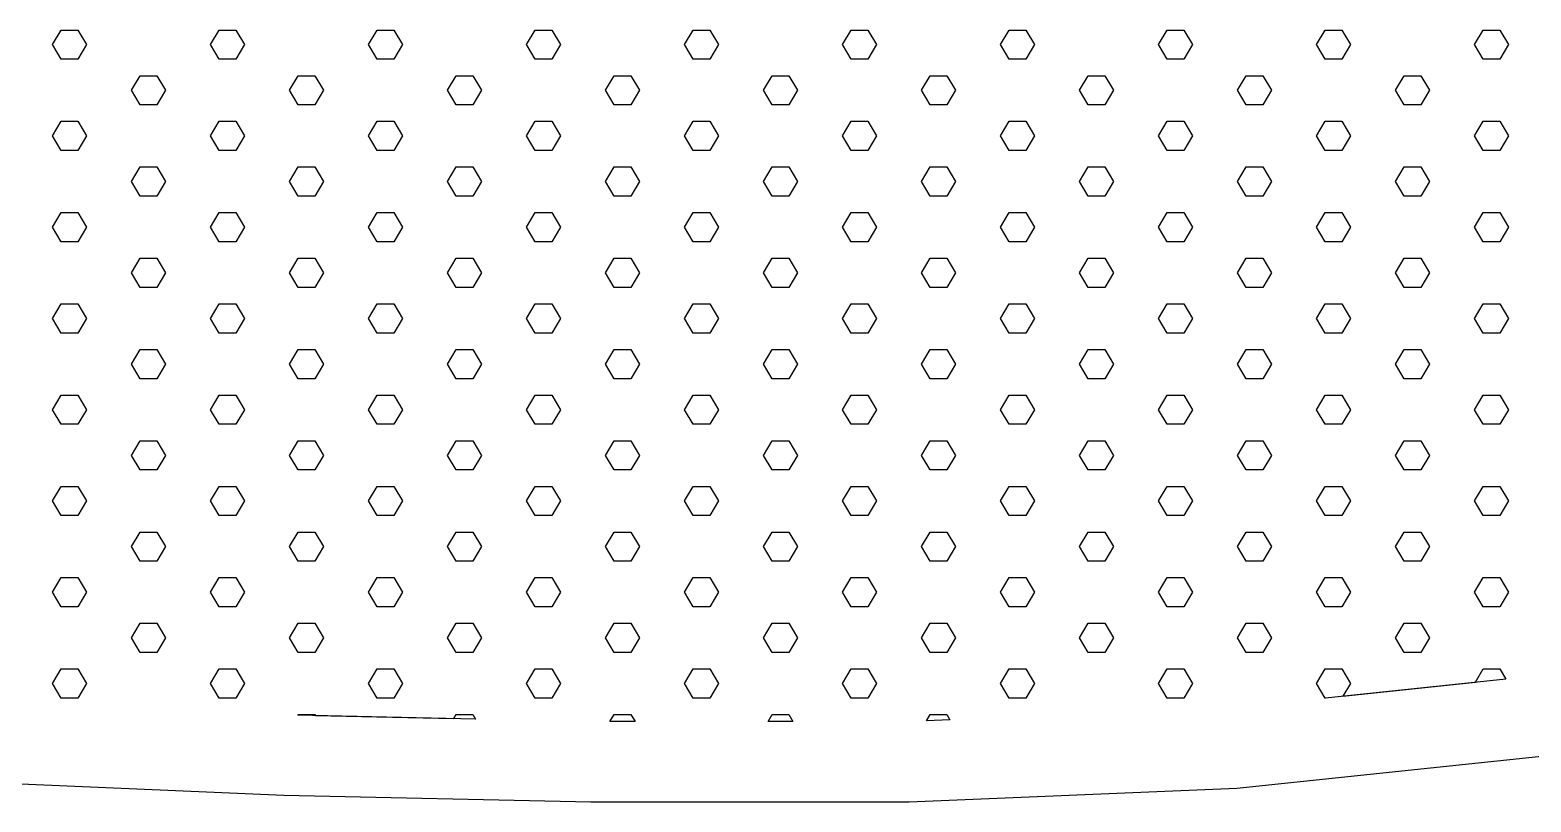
# Model space of a CAD drawing. Header units: metres. Extents: x -343 to 343, y -95 to 95.
# Drawn here: x 4.7 to 182.8, y -95.2 to -3.7 of the extents above; entities that cross this region are included whole.
import ezdxf

# ---------------------------------------------------------------- set-up
doc = ezdxf.new("R2010")
doc.units = ezdxf.units.M

msp = doc.modelspace()

# ---------------------------------------------------------------- linework, layer by layer
for p, q in [((7.375, -5.41266), (8.375, -3.6806)), ((8.375, -3.6806), (10.375, -3.6806)), ((10.375, -3.6806), (11.375, -5.41266)), ((26.125, -5.41266), (27.125, -3.6806)), ((27.125, -3.6806), (29.125, -3.6806)), ((29.125, -3.6806), (30.125, -5.41266)), ((44.875, -5.41266), (45.875, -3.6806)), ((45.875, -3.6806), (47.875, -3.6806)), ((47.875, -3.6806), (48.875, -5.41266)), ((63.625, -5.41266), (64.625, -3.6806)), ((64.625, -3.6806), (66.625, -3.6806)), ((66.625, -3.6806), (67.625, -5.41266)), ((82.375, -5.41266), (83.375, -3.6806)), ((83.375, -3.6806), (85.375, -3.6806)), ((85.375, -3.6806), (86.375, -5.41266)), ((101.125, -5.41266), (102.125, -3.6806)), ((102.125, -3.6806), (104.125, -3.6806)), ((104.125, -3.6806), (105.125, -5.41266)), ((119.875, -5.41266), (120.875, -3.6806)), ((120.875, -3.6806), (122.875, -3.6806)), ((122.875, -3.6806), (123.875, -5.41266)), ((138.625, -5.41266), (139.625, -3.6806)), ((139.625, -3.6806), (141.625, -3.6806)), ((141.625, -3.6806), (142.625, -5.41266)), ((157.375, -5.41266), (158.375, -3.6806)), ((158.375, -3.6806), (160.375, -3.6806)), ((160.375, -3.6806), (161.375, -5.41266)), ((176.125, -5.41266), (177.125, -3.6806)), ((177.125, -3.6806), (179.125, -3.6806)), ((179.125, -3.6806), (180.125, -5.41266)), ((8.375, -7.1447), (7.375, -5.41266)), ((11.375, -5.41266), (10.375, -7.1447)), ((27.125, -7.1447), (26.125, -5.41266)), ((30.125, -5.41266), (29.125, -7.1447)), ((45.875, -7.1447), (44.875, -5.41266)), ((48.875, -5.41266), (47.875, -7.1447)), ((64.625, -7.1447), (63.625, -5.41266)), ((67.625, -5.41266), (66.625, -7.1447)), ((83.375, -7.1447), (82.375, -5.41266)), ((86.375, -5.41266), (85.375, -7.1447)), ((102.125, -7.1447), (101.125, -5.41266)), ((105.125, -5.41266), (104.125, -7.1447)), ((120.875, -7.1447), (119.875, -5.41266)), ((123.875, -5.41266), (122.875, -7.1447)), ((139.625, -7.1447), (138.625, -5.41266)), ((142.625, -5.41266), (141.625, -7.1447)), ((158.375, -7.1447), (157.375, -5.41266)), ((161.375, -5.41266), (160.375, -7.1447)), ((177.125, -7.1447), (176.125, -5.41266)), ((180.125, -5.41266), (179.125, -7.1447)), ((10.375, -7.1447), (8.375, -7.1447)), ((29.125, -7.1447), (27.125, -7.1447)), ((47.875, -7.1447), (45.875, -7.1447)), ((66.625, -7.1447), (64.625, -7.1447)), ((85.375, -7.1447), (83.375, -7.1447)), ((104.125, -7.1447), (102.125, -7.1447)), ((122.875, -7.1447), (120.875, -7.1447)), ((141.625, -7.1447), (139.625, -7.1447)), ((160.375, -7.1447), (158.375, -7.1447)), ((179.125, -7.1447), (177.125, -7.1447)), ((16.75, -10.8253), (17.75, -9.09326)), ((17.75, -9.09326), (19.75, -9.09326)), ((19.75, -9.09326), (20.75, -10.8253)), ((35.5, -10.8253), (36.5, -9.09326)), ((36.5, -9.09326), (38.5, -9.09326)), ((38.5, -9.09326), (39.5, -10.8253)), ((54.25, -10.8253), (55.25, -9.09326)), ((55.25, -9.09326), (57.25, -9.09326)), ((57.25, -9.09326), (58.25, -10.8253)), ((73, -10.8253), (74, -9.09326)), ((74, -9.09326), (76, -9.09326)), ((76, -9.09326), (77, -10.8253)), ((91.75, -10.8253), (92.75, -9.09326)), ((92.75, -9.09326), (94.75, -9.09326)), ((94.75, -9.09326), (95.75, -10.8253)), ((110.5, -10.8253), (111.5, -9.09326)), ((111.5, -9.09326), (113.5, -9.09326)), ((113.5, -9.09326), (114.5, -10.8253)), ((129.25, -10.8253), (130.25, -9.09326)), ((130.25, -9.09326), (132.25, -9.09326)), ((132.25, -9.09326), (133.25, -10.8253)), ((148, -10.8253), (149, -9.09326)), ((149, -9.09326), (151, -9.09326)), ((151, -9.09326), (152, -10.8253)), ((166.75, -10.8253), (167.75, -9.09326)), ((167.75, -9.09326), (169.75, -9.09326)), ((169.75, -9.09326), (170.75, -10.8253)), ((17.75, -12.5574), (16.75, -10.8253)), ((20.75, -10.8253), (19.75, -12.5574)), ((36.5, -12.5574), (35.5, -10.8253)), ((39.5, -10.8253), (38.5, -12.5574)), ((55.25, -12.5574), (54.25, -10.8253)), ((58.25, -10.8253), (57.25, -12.5574)), ((74, -12.5574), (73, -10.8253)), ((77, -10.8253), (76, -12.5574)), ((92.75, -12.5574), (91.75, -10.8253)), ((95.75, -10.8253), (94.75, -12.5574)), ((111.5, -12.5574), (110.5, -10.8253)), ((114.5, -10.8253), (113.5, -12.5574)), ((130.25, -12.5574), (129.25, -10.8253)), ((133.25, -10.8253), (132.25, -12.5574)), ((149, -12.5574), (148, -10.8253)), ((152, -10.8253), (151, -12.5574)), ((167.75, -12.5574), (166.75, -10.8253)), ((170.75, -10.8253), (169.75, -12.5574)), ((19.75, -12.5574), (17.75, -12.5574)), ((38.5, -12.5574), (36.5, -12.5574)), ((57.25, -12.5574), (55.25, -12.5574)), ((76, -12.5574), (74, -12.5574)), ((94.75, -12.5574), (92.75, -12.5574)), ((113.5, -12.5574), (111.5, -12.5574)), ((132.25, -12.5574), (130.25, -12.5574)), ((151, -12.5574), (149, -12.5574)), ((169.75, -12.5574), (167.75, -12.5574)), ((7.375, -16.238), (8.375, -14.5059)), ((8.375, -14.5059), (10.375, -14.5059)), ((10.375, -14.5059), (11.375, -16.238)), ((26.125, -16.238), (27.125, -14.5059)), ((27.125, -14.5059), (29.125, -14.5059)), ((29.125, -14.5059), (30.125, -16.238)), ((44.875, -16.238), (45.875, -14.5059)), ((45.875, -14.5059), (47.875, -14.5059)), ((47.875, -14.5059), (48.875, -16.238)), ((63.625, -16.238), (64.625, -14.5059)), ((64.625, -14.5059), (66.625, -14.5059)), ((66.625, -14.5059), (67.625, -16.238)), ((82.375, -16.238), (83.375, -14.5059)), ((83.375, -14.5059), (85.375, -14.5059)), ((85.375, -14.5059), (86.375, -16.238)), ((101.125, -16.238), (102.125, -14.5059)), ((102.125, -14.5059), (104.125, -14.5059)), ((104.125, -14.5059), (105.125, -16.238)), ((119.875, -16.238), (120.875, -14.5059)), ((120.875, -14.5059), (122.875, -14.5059)), ((122.875, -14.5059), (123.875, -16.238)), ((138.625, -16.238), (139.625, -14.5059)), ((139.625, -14.5059), (141.625, -14.5059)), ((141.625, -14.5059), (142.625, -16.238)), ((157.375, -16.238), (158.375, -14.5059)), ((158.375, -14.5059), (160.375, -14.5059)), ((160.375, -14.5059), (161.375, -16.238)), ((176.125, -16.238), (177.125, -14.5059)), ((177.125, -14.5059), (179.125, -14.5059)), ((179.125, -14.5059), (180.125, -16.238)), ((8.375, -17.97), (7.375, -16.238)), ((11.375, -16.238), (10.375, -17.97)), ((27.125, -17.97), (26.125, -16.238)), ((30.125, -16.238), (29.125, -17.97)), ((45.875, -17.97), (44.875, -16.238)), ((48.875, -16.238), (47.875, -17.97)), ((64.625, -17.97), (63.625, -16.238)), ((67.625, -16.238), (66.625, -17.97)), ((83.375, -17.97), (82.375, -16.238)), ((86.375, -16.238), (85.375, -17.97)), ((102.125, -17.97), (101.125, -16.238)), ((105.125, -16.238), (104.125, -17.97)), ((120.875, -17.97), (119.875, -16.238)), ((123.875, -16.238), (122.875, -17.97)), ((139.625, -17.97), (138.625, -16.238)), ((142.625, -16.238), (141.625, -17.97)), ((158.375, -17.97), (157.375, -16.238)), ((161.375, -16.238), (160.375, -17.97)), ((177.125, -17.97), (176.125, -16.238)), ((180.125, -16.238), (179.125, -17.97)), ((10.375, -17.97), (8.375, -17.97)), ((29.125, -17.97), (27.125, -17.97)), ((47.875, -17.97), (45.875, -17.97)), ((66.625, -17.97), (64.625, -17.97)), ((85.375, -17.97), (83.375, -17.97)), ((104.125, -17.97), (102.125, -17.97)), ((122.875, -17.97), (120.875, -17.97)), ((141.625, -17.97), (139.625, -17.97)), ((160.375, -17.97), (158.375, -17.97)), ((179.125, -17.97), (177.125, -17.97)), ((16.75, -21.6506), (17.75, -19.9186)), ((17.75, -19.9186), (19.75, -19.9186)), ((19.75, -19.9186), (20.75, -21.6506)), ((35.5, -21.6506), (36.5, -19.9186)), ((36.5, -19.9186), (38.5, -19.9186)), ((38.5, -19.9186), (39.5, -21.6506)), ((54.25, -21.6506), (55.25, -19.9186)), ((55.25, -19.9186), (57.25, -19.9186)), ((57.25, -19.9186), (58.25, -21.6506)), ((73, -21.6506), (74, -19.9186)), ((74, -19.9186), (76, -19.9186)), ((76, -19.9186), (77, -21.6506)), ((91.75, -21.6506), (92.75, -19.9186)), ((92.75, -19.9186), (94.75, -19.9186)), ((94.75, -19.9186), (95.75, -21.6506)), ((110.5, -21.6506), (111.5, -19.9186)), ((111.5, -19.9186), (113.5, -19.9186)), ((113.5, -19.9186), (114.5, -21.6506)), ((129.25, -21.6506), (130.25, -19.9186)), ((130.25, -19.9186), (132.25, -19.9186)), ((132.25, -19.9186), (133.25, -21.6506)), ((148, -21.6506), (149, -19.9186)), ((149, -19.9186), (151, -19.9186)), ((151, -19.9186), (152, -21.6506)), ((166.75, -21.6506), (167.75, -19.9186)), ((167.75, -19.9186), (169.75, -19.9186)), ((169.75, -19.9186), (170.75, -21.6506)), ((17.75, -23.3827), (16.75, -21.6506)), ((20.75, -21.6506), (19.75, -23.3827)), ((36.5, -23.3827), (35.5, -21.6506)), ((39.5, -21.6506), (38.5, -23.3827)), ((55.25, -23.3827), (54.25, -21.6506)), ((58.25, -21.6506), (57.25, -23.3827)), ((74, -23.3827), (73, -21.6506)), ((77, -21.6506), (76, -23.3827)), ((92.75, -23.3827), (91.75, -21.6506)), ((95.75, -21.6506), (94.75, -23.3827)), ((111.5, -23.3827), (110.5, -21.6506)), ((114.5, -21.6506), (113.5, -23.3827)), ((130.25, -23.3827), (129.25, -21.6506)), ((133.25, -21.6506), (132.25, -23.3827)), ((149, -23.3827), (148, -21.6506)), ((152, -21.6506), (151, -23.3827)), ((167.75, -23.3827), (166.75, -21.6506)), ((170.75, -21.6506), (169.75, -23.3827)), ((19.75, -23.3827), (17.75, -23.3827)), ((38.5, -23.3827), (36.5, -23.3827)), ((57.25, -23.3827), (55.25, -23.3827)), ((76, -23.3827), (74, -23.3827)), ((94.75, -23.3827), (92.75, -23.3827)), ((113.5, -23.3827), (111.5, -23.3827)), ((132.25, -23.3827), (130.25, -23.3827)), ((151, -23.3827), (149, -23.3827)), ((169.75, -23.3827), (167.75, -23.3827)), ((7.375, -27.0633), (8.375, -25.3312)), ((8.375, -25.3312), (10.375, -25.3312)), ((10.375, -25.3312), (11.375, -27.0633)), ((26.125, -27.0633), (27.125, -25.3312)), ((27.125, -25.3312), (29.125, -25.3312)), ((29.125, -25.3312), (30.125, -27.0633)), ((44.875, -27.0633), (45.875, -25.3312)), ((45.875, -25.3312), (47.875, -25.3312)), ((47.875, -25.3312), (48.875, -27.0633)), ((63.625, -27.0633), (64.625, -25.3312)), ((64.625, -25.3312), (66.625, -25.3312)), ((66.625, -25.3312), (67.625, -27.0633)), ((82.375, -27.0633), (83.375, -25.3312)), ((83.375, -25.3312), (85.375, -25.3312)), ((85.375, -25.3312), (86.375, -27.0633)), ((101.125, -27.0633), (102.125, -25.3312)), ((102.125, -25.3312), (104.125, -25.3312)), ((104.125, -25.3312), (105.125, -27.0633)), ((119.875, -27.0633), (120.875, -25.3312)), ((120.875, -25.3312), (122.875, -25.3312)), ((122.875, -25.3312), (123.875, -27.0633)), ((138.625, -27.0633), (139.625, -25.3312)), ((139.625, -25.3312), (141.625, -25.3312)), ((141.625, -25.3312), (142.625, -27.0633)), ((157.375, -27.0633), (158.375, -25.3312)), ((158.375, -25.3312), (160.375, -25.3312)), ((160.375, -25.3312), (161.375, -27.0633)), ((176.125, -27.0633), (177.125, -25.3312)), ((177.125, -25.3312), (179.125, -25.3312)), ((179.125, -25.3312), (180.125, -27.0633)), ((8.375, -28.7953), (7.375, -27.0633)), ((11.375, -27.0633), (10.375, -28.7953)), ((27.125, -28.7953), (26.125, -27.0633)), ((30.125, -27.0633), (29.125, -28.7953)), ((45.875, -28.7953), (44.875, -27.0633)), ((48.875, -27.0633), (47.875, -28.7953)), ((64.625, -28.7953), (63.625, -27.0633)), ((67.625, -27.0633), (66.625, -28.7953)), ((83.375, -28.7953), (82.375, -27.0633)), ((86.375, -27.0633), (85.375, -28.7953)), ((102.125, -28.7953), (101.125, -27.0633)), ((105.125, -27.0633), (104.125, -28.7953)), ((120.875, -28.7953), (119.875, -27.0633)), ((123.875, -27.0633), (122.875, -28.7953)), ((139.625, -28.7953), (138.625, -27.0633)), ((142.625, -27.0633), (141.625, -28.7953)), ((158.375, -28.7953), (157.375, -27.0633)), ((161.375, -27.0633), (160.375, -28.7953)), ((177.125, -28.7953), (176.125, -27.0633)), ((180.125, -27.0633), (179.125, -28.7953)), ((10.375, -28.7953), (8.375, -28.7953)), ((29.125, -28.7953), (27.125, -28.7953)), ((47.875, -28.7953), (45.875, -28.7953)), ((66.625, -28.7953), (64.625, -28.7953)), ((85.375, -28.7953), (83.375, -28.7953)), ((104.125, -28.7953), (102.125, -28.7953)), ((122.875, -28.7953), (120.875, -28.7953)), ((141.625, -28.7953), (139.625, -28.7953)), ((160.375, -28.7953), (158.375, -28.7953)), ((179.125, -28.7953), (177.125, -28.7953)), ((16.75, -32.476), (17.75, -30.7439)), ((17.75, -30.7439), (19.75, -30.7439)), ((19.75, -30.7439), (20.75, -32.476)), ((35.5, -32.476), (36.5, -30.7439)), ((36.5, -30.7439), (38.5, -30.7439)), ((38.5, -30.7439), (39.5, -32.476)), ((54.25, -32.476), (55.25, -30.7439)), ((55.25, -30.7439), (57.25, -30.7439)), ((57.25, -30.7439), (58.25, -32.476)), ((73, -32.476), (74, -30.7439)), ((74, -30.7439), (76, -30.7439)), ((76, -30.7439), (77, -32.476)), ((91.75, -32.476), (92.75, -30.7439)), ((92.75, -30.7439), (94.75, -30.7439)), ((94.75, -30.7439), (95.75, -32.476)), ((110.5, -32.476), (111.5, -30.7439)), ((111.5, -30.7439), (113.5, -30.7439)), ((113.5, -30.7439), (114.5, -32.476)), ((129.25, -32.476), (130.25, -30.7439)), ((130.25, -30.7439), (132.25, -30.7439)), ((132.25, -30.7439), (133.25, -32.476)), ((148, -32.476), (149, -30.7439)), ((149, -30.7439), (151, -30.7439)), ((151, -30.7439), (152, -32.476)), ((166.75, -32.476), (167.75, -30.7439)), ((167.75, -30.7439), (169.75, -30.7439)), ((169.75, -30.7439), (170.75, -32.476)), ((17.75, -34.208), (16.75, -32.476)), ((20.75, -32.476), (19.75, -34.208)), ((36.5, -34.208), (35.5, -32.476)), ((39.5, -32.476), (38.5, -34.208)), ((55.25, -34.208), (54.25, -32.476)), ((58.25, -32.476), (57.25, -34.208)), ((74, -34.208), (73, -32.476)), ((77, -32.476), (76, -34.208)), ((92.75, -34.208), (91.75, -32.476)), ((95.75, -32.476), (94.75, -34.208)), ((111.5, -34.208), (110.5, -32.476)), ((114.5, -32.476), (113.5, -34.208)), ((130.25, -34.208), (129.25, -32.476)), ((133.25, -32.476), (132.25, -34.208)), ((149, -34.208), (148, -32.476)), ((152, -32.476), (151, -34.208)), ((167.75, -34.208), (166.75, -32.476)), ((170.75, -32.476), (169.75, -34.208)), ((19.75, -34.208), (17.75, -34.208)), ((38.5, -34.208), (36.5, -34.208)), ((57.25, -34.208), (55.25, -34.208)), ((76, -34.208), (74, -34.208)), ((94.75, -34.208), (92.75, -34.208)), ((113.5, -34.208), (111.5, -34.208)), ((132.25, -34.208), (130.25, -34.208)), ((151, -34.208), (149, -34.208)), ((169.75, -34.208), (167.75, -34.208)), ((7.375, -37.8886), (8.375, -36.1566)), ((8.375, -36.1566), (10.375, -36.1566)), ((10.375, -36.1566), (11.375, -37.8886)), ((26.125, -37.8886), (27.125, -36.1566)), ((27.125, -36.1566), (29.125, -36.1566)), ((29.125, -36.1566), (30.125, -37.8886)), ((44.875, -37.8886), (45.875, -36.1566)), ((45.875, -36.1566), (47.875, -36.1566)), ((47.875, -36.1566), (48.875, -37.8886)), ((63.625, -37.8886), (64.625, -36.1566)), ((64.625, -36.1566), (66.625, -36.1566)), ((66.625, -36.1566), (67.625, -37.8886)), ((82.375, -37.8886), (83.375, -36.1566)), ((83.375, -36.1566), (85.375, -36.1566)), ((85.375, -36.1566), (86.375, -37.8886)), ((101.125, -37.8886), (102.125, -36.1566)), ((102.125, -36.1566), (104.125, -36.1566)), ((104.125, -36.1566), (105.125, -37.8886)), ((119.875, -37.8886), (120.875, -36.1566)), ((120.875, -36.1566), (122.875, -36.1566)), ((122.875, -36.1566), (123.875, -37.8886)), ((138.625, -37.8886), (139.625, -36.1566)), ((139.625, -36.1566), (141.625, -36.1566)), ((141.625, -36.1566), (142.625, -37.8886)), ((157.375, -37.8886), (158.375, -36.1566)), ((158.375, -36.1566), (160.375, -36.1566)), ((160.375, -36.1566), (161.375, -37.8886)), ((176.125, -37.8886), (177.125, -36.1566)), ((177.125, -36.1566), (179.125, -36.1566)), ((179.125, -36.1566), (180.125, -37.8886)), ((8.375, -39.6207), (7.375, -37.8886)), ((11.375, -37.8886), (10.375, -39.6207)), ((27.125, -39.6207), (26.125, -37.8886)), ((30.125, -37.8886), (29.125, -39.6207)), ((45.875, -39.6207), (44.875, -37.8886)), ((48.875, -37.8886), (47.875, -39.6207)), ((64.625, -39.6207), (63.625, -37.8886)), ((67.625, -37.8886), (66.625, -39.6207)), ((83.375, -39.6207), (82.375, -37.8886)), ((86.375, -37.8886), (85.375, -39.6207)), ((102.125, -39.6207), (101.125, -37.8886)), ((105.125, -37.8886), (104.125, -39.6207)), ((120.875, -39.6207), (119.875, -37.8886)), ((123.875, -37.8886), (122.875, -39.6207)), ((139.625, -39.6207), (138.625, -37.8886)), ((142.625, -37.8886), (141.625, -39.6207)), ((158.375, -39.6207), (157.375, -37.8886)), ((161.375, -37.8886), (160.375, -39.6207)), ((177.125, -39.6207), (176.125, -37.8886)), ((180.125, -37.8886), (179.125, -39.6207)), ((10.375, -39.6207), (8.375, -39.6207)), ((29.125, -39.6207), (27.125, -39.6207)), ((47.875, -39.6207), (45.875, -39.6207)), ((66.625, -39.6207), (64.625, -39.6207)), ((85.375, -39.6207), (83.375, -39.6207)), ((104.125, -39.6207), (102.125, -39.6207)), ((122.875, -39.6207), (120.875, -39.6207)), ((141.625, -39.6207), (139.625, -39.6207)), ((160.375, -39.6207), (158.375, -39.6207)), ((179.125, -39.6207), (177.125, -39.6207)), ((16.75, -43.3013), (17.75, -41.5692)), ((17.75, -41.5692), (19.75, -41.5692)), ((19.75, -41.5692), (20.75, -43.3013)), ((35.5, -43.3013), (36.5, -41.5692)), ((36.5, -41.5692), (38.5, -41.5692)), ((38.5, -41.5692), (39.5, -43.3013)), ((54.25, -43.3013), (55.25, -41.5692)), ((55.25, -41.5692), (57.25, -41.5692)), ((57.25, -41.5692), (58.25, -43.3013)), ((73, -43.3013), (74, -41.5692)), ((74, -41.5692), (76, -41.5692)), ((76, -41.5692), (77, -43.3013)), ((91.75, -43.3013), (92.75, -41.5692)), ((92.75, -41.5692), (94.75, -41.5692)), ((94.75, -41.5692), (95.75, -43.3013)), ((110.5, -43.3013), (111.5, -41.5692)), ((111.5, -41.5692), (113.5, -41.5692)), ((113.5, -41.5692), (114.5, -43.3013)), ((129.25, -43.3013), (130.25, -41.5692)), ((130.25, -41.5692), (132.25, -41.5692)), ((132.25, -41.5692), (133.25, -43.3013)), ((148, -43.3013), (149, -41.5692)), ((149, -41.5692), (151, -41.5692)), ((151, -41.5692), (152, -43.3013)), ((166.75, -43.3013), (167.75, -41.5692)), ((167.75, -41.5692), (169.75, -41.5692)), ((169.75, -41.5692), (170.75, -43.3013)), ((17.75, -45.0333), (16.75, -43.3013)), ((20.75, -43.3013), (19.75, -45.0333)), ((36.5, -45.0333), (35.5, -43.3013)), ((39.5, -43.3013), (38.5, -45.0333)), ((55.25, -45.0333), (54.25, -43.3013)), ((58.25, -43.3013), (57.25, -45.0333)), ((74, -45.0333), (73, -43.3013)), ((77, -43.3013), (76, -45.0333)), ((92.75, -45.0333), (91.75, -43.3013)), ((95.75, -43.3013), (94.75, -45.0333)), ((111.5, -45.0333), (110.5, -43.3013)), ((114.5, -43.3013), (113.5, -45.0333)), ((130.25, -45.0333), (129.25, -43.3013)), ((133.25, -43.3013), (132.25, -45.0333)), ((149, -45.0333), (148, -43.3013)), ((152, -43.3013), (151, -45.0333)), ((167.75, -45.0333), (166.75, -43.3013)), ((170.75, -43.3013), (169.75, -45.0333)), ((19.75, -45.0333), (17.75, -45.0333)), ((38.5, -45.0333), (36.5, -45.0333)), ((57.25, -45.0333), (55.25, -45.0333)), ((76, -45.0333), (74, -45.0333)), ((94.75, -45.0333), (92.75, -45.0333)), ((113.5, -45.0333), (111.5, -45.0333)), ((132.25, -45.0333), (130.25, -45.0333)), ((151, -45.0333), (149, -45.0333)), ((169.75, -45.0333), (167.75, -45.0333)), ((7.375, -48.7139), (8.375, -46.9819)), ((8.375, -46.9819), (10.375, -46.9819)), ((10.375, -46.9819), (11.375, -48.7139)), ((26.125, -48.7139), (27.125, -46.9819)), ((27.125, -46.9819), (29.125, -46.9819)), ((29.125, -46.9819), (30.125, -48.7139)), ((44.875, -48.7139), (45.875, -46.9819)), ((45.875, -46.9819), (47.875, -46.9819)), ((47.875, -46.9819), (48.875, -48.7139)), ((63.625, -48.7139), (64.625, -46.9819)), ((64.625, -46.9819), (66.625, -46.9819)), ((66.625, -46.9819), (67.625, -48.7139)), ((82.375, -48.7139), (83.375, -46.9819)), ((83.375, -46.9819), (85.375, -46.9819)), ((85.375, -46.9819), (86.375, -48.7139)), ((101.125, -48.7139), (102.125, -46.9819)), ((102.125, -46.9819), (104.125, -46.9819)), ((104.125, -46.9819), (105.125, -48.7139)), ((119.875, -48.7139), (120.875, -46.9819)), ((120.875, -46.9819), (122.875, -46.9819)), ((122.875, -46.9819), (123.875, -48.7139)), ((138.625, -48.7139), (139.625, -46.9819)), ((139.625, -46.9819), (141.625, -46.9819)), ((141.625, -46.9819), (142.625, -48.7139)), ((157.375, -48.7139), (158.375, -46.9819)), ((158.375, -46.9819), (160.375, -46.9819)), ((160.375, -46.9819), (161.375, -48.7139)), ((176.125, -48.7139), (177.125, -46.9819)), ((177.125, -46.9819), (179.125, -46.9819)), ((179.125, -46.9819), (180.125, -48.7139)), ((8.375, -50.446), (7.375, -48.7139)), ((11.375, -48.7139), (10.375, -50.446)), ((27.125, -50.446), (26.125, -48.7139)), ((30.125, -48.7139), (29.125, -50.446)), ((45.875, -50.446), (44.875, -48.7139)), ((48.875, -48.7139), (47.875, -50.446)), ((64.625, -50.446), (63.625, -48.7139)), ((67.625, -48.7139), (66.625, -50.446)), ((83.375, -50.446), (82.375, -48.7139)), ((86.375, -48.7139), (85.375, -50.446)), ((102.125, -50.446), (101.125, -48.7139)), ((105.125, -48.7139), (104.125, -50.446)), ((120.875, -50.446), (119.875, -48.7139)), ((123.875, -48.7139), (122.875, -50.446)), ((139.625, -50.446), (138.625, -48.7139)), ((142.625, -48.7139), (141.625, -50.446)), ((158.375, -50.446), (157.375, -48.7139)), ((161.375, -48.7139), (160.375, -50.446)), ((177.125, -50.446), (176.125, -48.7139)), ((180.125, -48.7139), (179.125, -50.446)), ((10.375, -50.446), (8.375, -50.446)), ((29.125, -50.446), (27.125, -50.446)), ((47.875, -50.446), (45.875, -50.446)), ((66.625, -50.446), (64.625, -50.446)), ((85.375, -50.446), (83.375, -50.446)), ((104.125, -50.446), (102.125, -50.446)), ((122.875, -50.446), (120.875, -50.446)), ((141.625, -50.446), (139.625, -50.446)), ((160.375, -50.446), (158.375, -50.446)), ((179.125, -50.446), (177.125, -50.446)), ((16.75, -54.1266), (17.75, -52.3945)), ((17.75, -52.3945), (19.75, -52.3945)), ((19.75, -52.3945), (20.75, -54.1266)), ((35.5, -54.1266), (36.5, -52.3945)), ((36.5, -52.3945), (38.5, -52.3945)), ((38.5, -52.3945), (39.5, -54.1266)), ((54.25, -54.1266), (55.25, -52.3945)), ((55.25, -52.3945), (57.25, -52.3945)), ((57.25, -52.3945), (58.25, -54.1266)), ((73, -54.1266), (74, -52.3945)), ((74, -52.3945), (76, -52.3945)), ((76, -52.3945), (77, -54.1266)), ((91.75, -54.1266), (92.75, -52.3945)), ((92.75, -52.3945), (94.75, -52.3945)), ((94.75, -52.3945), (95.75, -54.1266)), ((110.5, -54.1266), (111.5, -52.3945)), ((111.5, -52.3945), (113.5, -52.3945)), ((113.5, -52.3945), (114.5, -54.1266)), ((129.25, -54.1266), (130.25, -52.3945)), ((130.25, -52.3945), (132.25, -52.3945)), ((132.25, -52.3945), (133.25, -54.1266)), ((148, -54.1266), (149, -52.3945)), ((149, -52.3945), (151, -52.3945)), ((151, -52.3945), (152, -54.1266)), ((166.75, -54.1266), (167.75, -52.3945)), ((167.75, -52.3945), (169.75, -52.3945)), ((169.75, -52.3945), (170.75, -54.1266)), ((17.75, -55.8586), (16.75, -54.1266)), ((20.75, -54.1266), (19.75, -55.8586)), ((36.5, -55.8586), (35.5, -54.1266)), ((39.5, -54.1266), (38.5, -55.8586)), ((55.25, -55.8586), (54.25, -54.1266)), ((58.25, -54.1266), (57.25, -55.8586)), ((74, -55.8586), (73, -54.1266)), ((77, -54.1266), (76, -55.8586)), ((92.75, -55.8586), (91.75, -54.1266)), ((95.75, -54.1266), (94.75, -55.8586)), ((111.5, -55.8586), (110.5, -54.1266)), ((114.5, -54.1266), (113.5, -55.8586)), ((130.25, -55.8586), (129.25, -54.1266)), ((133.25, -54.1266), (132.25, -55.8586)), ((149, -55.8586), (148, -54.1266)), ((152, -54.1266), (151, -55.8586)), ((167.75, -55.8586), (166.75, -54.1266)), ((170.75, -54.1266), (169.75, -55.8586)), ((19.75, -55.8586), (17.75, -55.8586)), ((38.5, -55.8586), (36.5, -55.8586)), ((57.25, -55.8586), (55.25, -55.8586)), ((76, -55.8586), (74, -55.8586)), ((94.75, -55.8586), (92.75, -55.8586)), ((113.5, -55.8586), (111.5, -55.8586)), ((132.25, -55.8586), (130.25, -55.8586)), ((151, -55.8586), (149, -55.8586)), ((169.75, -55.8586), (167.75, -55.8586)), ((7.375, -59.5392), (8.375, -57.8072)), ((8.375, -57.8072), (10.375, -57.8072)), ((10.375, -57.8072), (11.375, -59.5392)), ((26.125, -59.5392), (27.125, -57.8072)), ((27.125, -57.8072), (29.125, -57.8072)), ((29.125, -57.8072), (30.125, -59.5392)), ((44.875, -59.5392), (45.875, -57.8072)), ((45.875, -57.8072), (47.875, -57.8072)), ((47.875, -57.8072), (48.875, -59.5392)), ((63.625, -59.5392), (64.625, -57.8072)), ((64.625, -57.8072), (66.625, -57.8072)), ((66.625, -57.8072), (67.625, -59.5392)), ((82.375, -59.5392), (83.375, -57.8072)), ((83.375, -57.8072), (85.375, -57.8072)), ((85.375, -57.8072), (86.375, -59.5392)), ((101.125, -59.5392), (102.125, -57.8072)), ((102.125, -57.8072), (104.125, -57.8072)), ((104.125, -57.8072), (105.125, -59.5392)), ((119.875, -59.5392), (120.875, -57.8072)), ((120.875, -57.8072), (122.875, -57.8072)), ((122.875, -57.8072), (123.875, -59.5392)), ((138.625, -59.5392), (139.625, -57.8072)), ((139.625, -57.8072), (141.625, -57.8072)), ((141.625, -57.8072), (142.625, -59.5392)), ((157.375, -59.5392), (158.375, -57.8072)), ((158.375, -57.8072), (160.375, -57.8072)), ((160.375, -57.8072), (161.375, -59.5392)), ((176.125, -59.5392), (177.125, -57.8072)), ((177.125, -57.8072), (179.125, -57.8072)), ((179.125, -57.8072), (180.125, -59.5392)), ((8.375, -61.2713), (7.375, -59.5392)), ((11.375, -59.5392), (10.375, -61.2713)), ((27.125, -61.2713), (26.125, -59.5392)), ((30.125, -59.5392), (29.125, -61.2713)), ((45.875, -61.2713), (44.875, -59.5392)), ((48.875, -59.5392), (47.875, -61.2713)), ((64.625, -61.2713), (63.625, -59.5392)), ((67.625, -59.5392), (66.625, -61.2713)), ((83.375, -61.2713), (82.375, -59.5392)), ((86.375, -59.5392), (85.375, -61.2713)), ((102.125, -61.2713), (101.125, -59.5392)), ((105.125, -59.5392), (104.125, -61.2713)), ((120.875, -61.2713), (119.875, -59.5392)), ((123.875, -59.5392), (122.875, -61.2713)), ((139.625, -61.2713), (138.625, -59.5392)), ((142.625, -59.5392), (141.625, -61.2713)), ((158.375, -61.2713), (157.375, -59.5392)), ((161.375, -59.5392), (160.375, -61.2713)), ((177.125, -61.2713), (176.125, -59.5392)), ((180.125, -59.5392), (179.125, -61.2713)), ((10.375, -61.2713), (8.375, -61.2713)), ((29.125, -61.2713), (27.125, -61.2713)), ((47.875, -61.2713), (45.875, -61.2713)), ((66.625, -61.2713), (64.625, -61.2713)), ((85.375, -61.2713), (83.375, -61.2713)), ((104.125, -61.2713), (102.125, -61.2713)), ((122.875, -61.2713), (120.875, -61.2713)), ((141.625, -61.2713), (139.625, -61.2713)), ((160.375, -61.2713), (158.375, -61.2713)), ((179.125, -61.2713), (177.125, -61.2713)), ((16.75, -64.9519), (17.75, -63.2198)), ((17.75, -63.2198), (19.75, -63.2198)), ((19.75, -63.2198), (20.75, -64.9519)), ((35.5, -64.9519), (36.5, -63.2198)), ((36.5, -63.2198), (38.5, -63.2198)), ((38.5, -63.2198), (39.5, -64.9519)), ((54.25, -64.9519), (55.25, -63.2198)), ((55.25, -63.2198), (57.25, -63.2198)), ((57.25, -63.2198), (58.25, -64.9519)), ((73, -64.9519), (74, -63.2198)), ((74, -63.2198), (76, -63.2198)), ((76, -63.2198), (77, -64.9519)), ((91.75, -64.9519), (92.75, -63.2198)), ((92.75, -63.2198), (94.75, -63.2198)), ((94.75, -63.2198), (95.75, -64.9519)), ((110.5, -64.9519), (111.5, -63.2198)), ((111.5, -63.2198), (113.5, -63.2198)), ((113.5, -63.2198), (114.5, -64.9519)), ((129.25, -64.9519), (130.25, -63.2198)), ((130.25, -63.2198), (132.25, -63.2198)), ((132.25, -63.2198), (133.25, -64.9519)), ((148, -64.9519), (149, -63.2198)), ((149, -63.2198), (151, -63.2198)), ((151, -63.2198), (152, -64.9519)), ((166.75, -64.9519), (167.75, -63.2198)), ((167.75, -63.2198), (169.75, -63.2198)), ((169.75, -63.2198), (170.75, -64.9519)), ((17.75, -66.6839), (16.75, -64.9519)), ((20.75, -64.9519), (19.75, -66.6839)), ((36.5, -66.6839), (35.5, -64.9519)), ((39.5, -64.9519), (38.5, -66.6839)), ((55.25, -66.6839), (54.25, -64.9519)), ((58.25, -64.9519), (57.25, -66.6839)), ((74, -66.6839), (73, -64.9519)), ((77, -64.9519), (76, -66.6839)), ((92.75, -66.6839), (91.75, -64.9519)), ((95.75, -64.9519), (94.75, -66.6839)), ((111.5, -66.6839), (110.5, -64.9519)), ((114.5, -64.9519), (113.5, -66.6839)), ((130.25, -66.6839), (129.25, -64.9519)), ((133.25, -64.9519), (132.25, -66.6839)), ((149, -66.6839), (148, -64.9519)), ((152, -64.9519), (151, -66.6839)), ((167.75, -66.6839), (166.75, -64.9519)), ((170.75, -64.9519), (169.75, -66.6839)), ((19.75, -66.6839), (17.75, -66.6839)), ((38.5, -66.6839), (36.5, -66.6839)), ((57.25, -66.6839), (55.25, -66.6839)), ((76, -66.6839), (74, -66.6839)), ((94.75, -66.6839), (92.75, -66.6839)), ((113.5, -66.6839), (111.5, -66.6839)), ((132.25, -66.6839), (130.25, -66.6839)), ((151, -66.6839), (149, -66.6839)), ((169.75, -66.6839), (167.75, -66.6839)), ((7.375, -70.3646), (8.375, -68.6325)), ((8.375, -68.6325), (10.375, -68.6325)), ((10.375, -68.6325), (11.375, -70.3646)), ((26.125, -70.3646), (27.125, -68.6325)), ((27.125, -68.6325), (29.125, -68.6325)), ((29.125, -68.6325), (30.125, -70.3646)), ((44.875, -70.3646), (45.875, -68.6325)), ((45.875, -68.6325), (47.875, -68.6325)), ((47.875, -68.6325), (48.875, -70.3646)), ((63.625, -70.3646), (64.625, -68.6325)), ((64.625, -68.6325), (66.625, -68.6325)), ((66.625, -68.6325), (67.625, -70.3646)), ((82.375, -70.3646), (83.375, -68.6325)), ((83.375, -68.6325), (85.375, -68.6325)), ((85.375, -68.6325), (86.375, -70.3646)), ((101.125, -70.3646), (102.125, -68.6325)), ((102.125, -68.6325), (104.125, -68.6325)), ((104.125, -68.6325), (105.125, -70.3646)), ((119.875, -70.3646), (120.875, -68.6325)), ((120.875, -68.6325), (122.875, -68.6325)), ((122.875, -68.6325), (123.875, -70.3646)), ((138.625, -70.3646), (139.625, -68.6325)), ((139.625, -68.6325), (141.625, -68.6325)), ((141.625, -68.6325), (142.625, -70.3646)), ((157.375, -70.3646), (158.375, -68.6325)), ((158.375, -68.6325), (160.375, -68.6325)), ((160.375, -68.6325), (161.375, -70.3646)), ((176.125, -70.3646), (177.125, -68.6325)), ((177.125, -68.6325), (179.125, -68.6325)), ((179.125, -68.6325), (180.125, -70.3646)), ((8.375, -72.0966), (7.375, -70.3646)), ((11.375, -70.3646), (10.375, -72.0966)), ((27.125, -72.0966), (26.125, -70.3646)), ((30.125, -70.3646), (29.125, -72.0966)), ((45.875, -72.0966), (44.875, -70.3646)), ((48.875, -70.3646), (47.875, -72.0966)), ((64.625, -72.0966), (63.625, -70.3646)), ((67.625, -70.3646), (66.625, -72.0966)), ((83.375, -72.0966), (82.375, -70.3646)), ((86.375, -70.3646), (85.375, -72.0966)), ((102.125, -72.0966), (101.125, -70.3646)), ((105.125, -70.3646), (104.125, -72.0966)), ((120.875, -72.0966), (119.875, -70.3646)), ((123.875, -70.3646), (122.875, -72.0966)), ((139.625, -72.0966), (138.625, -70.3646)), ((142.625, -70.3646), (141.625, -72.0966)), ((158.375, -72.0966), (157.375, -70.3646)), ((161.375, -70.3646), (160.375, -72.0966)), ((177.125, -72.0966), (176.125, -70.3646)), ((180.125, -70.3646), (179.125, -72.0966)), ((10.375, -72.0966), (8.375, -72.0966)), ((29.125, -72.0966), (27.125, -72.0966)), ((47.875, -72.0966), (45.875, -72.0966)), ((66.625, -72.0966), (64.625, -72.0966)), ((85.375, -72.0966), (83.375, -72.0966)), ((104.125, -72.0966), (102.125, -72.0966)), ((122.875, -72.0966), (120.875, -72.0966)), ((141.625, -72.0966), (139.625, -72.0966)), ((160.375, -72.0966), (158.375, -72.0966)), ((179.125, -72.0966), (177.125, -72.0966)), ((16.75, -75.7772), (17.75, -74.0452)), ((17.75, -74.0452), (19.75, -74.0452)), ((19.75, -74.0452), (20.75, -75.7772)), ((35.5, -75.7772), (36.5, -74.0452)), ((36.5, -74.0452), (38.5, -74.0452)), ((38.5, -74.0452), (39.5, -75.7772)), ((54.25, -75.7772), (55.25, -74.0452)), ((55.25, -74.0452), (57.25, -74.0452)), ((57.25, -74.0452), (58.25, -75.7772)), ((73, -75.7772), (74, -74.0452)), ((74, -74.0452), (76, -74.0452)), ((76, -74.0452), (77, -75.7772)), ((91.75, -75.7772), (92.75, -74.0452)), ((92.75, -74.0452), (94.75, -74.0452)), ((94.75, -74.0452), (95.75, -75.7772)), ((110.5, -75.7772), (111.5, -74.0452)), ((111.5, -74.0452), (113.5, -74.0452)), ((113.5, -74.0452), (114.5, -75.7772)), ((129.25, -75.7772), (130.25, -74.0452)), ((130.25, -74.0452), (132.25, -74.0452)), ((132.25, -74.0452), (133.25, -75.7772)), ((148, -75.7772), (149, -74.0452)), ((149, -74.0452), (151, -74.0452)), ((151, -74.0452), (152, -75.7772)), ((166.75, -75.7772), (167.75, -74.0452)), ((167.75, -74.0452), (169.75, -74.0452)), ((169.75, -74.0452), (170.75, -75.7772)), ((17.75, -77.5093), (16.75, -75.7772)), ((20.75, -75.7772), (19.75, -77.5093)), ((36.5, -77.5093), (35.5, -75.7772)), ((39.5, -75.7772), (38.5, -77.5093)), ((55.25, -77.5093), (54.25, -75.7772)), ((58.25, -75.7772), (57.25, -77.5093)), ((74, -77.5093), (73, -75.7772)), ((77, -75.7772), (76, -77.5093)), ((92.75, -77.5093), (91.75, -75.7772)), ((95.75, -75.7772), (94.75, -77.5093)), ((111.5, -77.5093), (110.5, -75.7772)), ((114.5, -75.7772), (113.5, -77.5093)), ((130.25, -77.5093), (129.25, -75.7772)), ((133.25, -75.7772), (132.25, -77.5093)), ((149, -77.5093), (148, -75.7772)), ((152, -75.7772), (151, -77.5093)), ((167.75, -77.5093), (166.75, -75.7772)), ((170.75, -75.7772), (169.75, -77.5093)), ((19.75, -77.5093), (17.75, -77.5093)), ((38.5, -77.5093), (36.5, -77.5093)), ((57.25, -77.5093), (55.25, -77.5093)), ((76, -77.5093), (74, -77.5093)), ((94.75, -77.5093), (92.75, -77.5093)), ((113.5, -77.5093), (111.5, -77.5093)), ((132.25, -77.5093), (130.25, -77.5093)), ((151, -77.5093), (149, -77.5093)), ((169.75, -77.5093), (167.75, -77.5093)), ((7.375, -81.1899), (8.375, -79.4578)), ((8.375, -79.4578), (10.375, -79.4578)), ((10.375, -79.4578), (11.375, -81.1899)), ((26.125, -81.1899), (27.125, -79.4578)), ((27.125, -79.4578), (29.125, -79.4578)), ((29.125, -79.4578), (30.125, -81.1899)), ((44.875, -81.1899), (45.875, -79.4578)), ((45.875, -79.4578), (47.875, -79.4578)), ((47.875, -79.4578), (48.875, -81.1899)), ((63.625, -81.1899), (64.625, -79.4578)), ((64.625, -79.4578), (66.625, -79.4578)), ((66.625, -79.4578), (67.625, -81.1899)), ((82.375, -81.1899), (83.375, -79.4578)), ((83.375, -79.4578), (85.375, -79.4578)), ((85.375, -79.4578), (86.375, -81.1899)), ((101.125, -81.1899), (102.125, -79.4578)), ((102.125, -79.4578), (104.125, -79.4578)), ((104.125, -79.4578), (105.125, -81.1899)), ((119.875, -81.1899), (120.875, -79.4578)), ((120.875, -79.4578), (122.875, -79.4578)), ((122.875, -79.4578), (123.875, -81.1899)), ((138.625, -81.1899), (139.625, -79.4578)), ((139.625, -79.4578), (141.625, -79.4578)), ((141.625, -79.4578), (142.625, -81.1899)), ((157.375, -81.1899), (158.375, -79.4578)), ((158.375, -79.4578), (160.375, -79.4578)), ((160.375, -79.4578), (161.375, -81.1899)), ((176.209, -81.0452), (177.125, -79.4578)), ((177.125, -79.4578), (179.125, -79.4578)), ((179.125, -79.4578), (179.821, -80.664)), ((8.375, -82.9219), (7.375, -81.1899)), ((11.375, -81.1899), (10.375, -82.9219)), ((27.125, -82.9219), (26.125, -81.1899)), ((30.125, -81.1899), (29.125, -82.9219)), ((45.875, -82.9219), (44.875, -81.1899)), ((48.875, -81.1899), (47.875, -82.9219)), ((64.625, -82.9219), (63.625, -81.1899)), ((67.625, -81.1899), (66.625, -82.9219)), ((83.375, -82.9219), (82.375, -81.1899)), ((86.375, -81.1899), (85.375, -82.9219)), ((102.125, -82.9219), (101.125, -81.1899)), ((105.125, -81.1899), (104.125, -82.9219)), ((120.875, -82.9219), (119.875, -81.1899)), ((123.875, -81.1899), (122.875, -82.9219)), ((139.625, -82.9219), (138.625, -81.1899)), ((142.625, -81.1899), (141.625, -82.9219)), ((158.375, -82.9219), (157.375, -81.1899)), ((179.821, -80.664), (158.426, -82.9219)), ((160.501, -82.7029), (176.209, -81.0452)), ((161.375, -81.1899), (160.501, -82.7029)), ((10.375, -82.9219), (8.375, -82.9219)), ((29.125, -82.9219), (27.125, -82.9219)), ((47.875, -82.9219), (45.875, -82.9219)), ((66.625, -82.9219), (64.625, -82.9219)), ((85.375, -82.9219), (83.375, -82.9219)), ((104.125, -82.9219), (102.125, -82.9219)), ((122.875, -82.9219), (120.875, -82.9219)), ((141.625, -82.9219), (139.625, -82.9219)), ((158.426, -82.9219), (158.375, -82.9219)), ((36.4574, -84.9443), (36.5, -84.8705)), ((57.5604, -85.4081), (36.4574, -84.9443)), ((36.5, -84.8705), (38.5, -84.8705)), ((38.5, -84.8705), (38.5694, -84.9907)), ((38.5694, -84.9907), (54.9725, -85.3512)), ((54.9725, -85.3512), (55.25, -84.8705)), ((55.25, -84.8705), (57.25, -84.8705)), ((57.25, -84.8705), (57.5604, -85.4081)), ((73.5155, -85.7096), (74, -84.8705)), ((74, -84.8705), (76, -84.8705)), ((76, -84.8705), (76.4834, -85.7077)), ((92.2723, -85.6979), (92.75, -84.8705)), ((92.75, -84.8705), (94.75, -84.8705)), ((94.75, -84.8705), (95.2266, -85.696)), ((111.081, -85.5954), (111.5, -84.8705)), ((113.853, -85.4811), (111.081, -85.5954)), ((111.5, -84.8705), (113.5, -84.8705)), ((113.5, -84.8705), (113.853, -85.4811)), ((76.4834, -85.7077), (73.5155, -85.7096)), ((95.2266, -85.696), (92.2723, -85.6979)), ((147.888, -93.6064), (187.131, -89.4629)), ((-1.42773, -92.8535), (34.8193, -94.4355)), ((109.014, -95.2109), (147.888, -93.6064)), ((34.8193, -94.4355), (71.2246, -95.2354)), ((71.2246, -95.2354), (109.014, -95.2109))]:
    msp.add_line(p, q)

doc.saveas('drawing.dxf')
